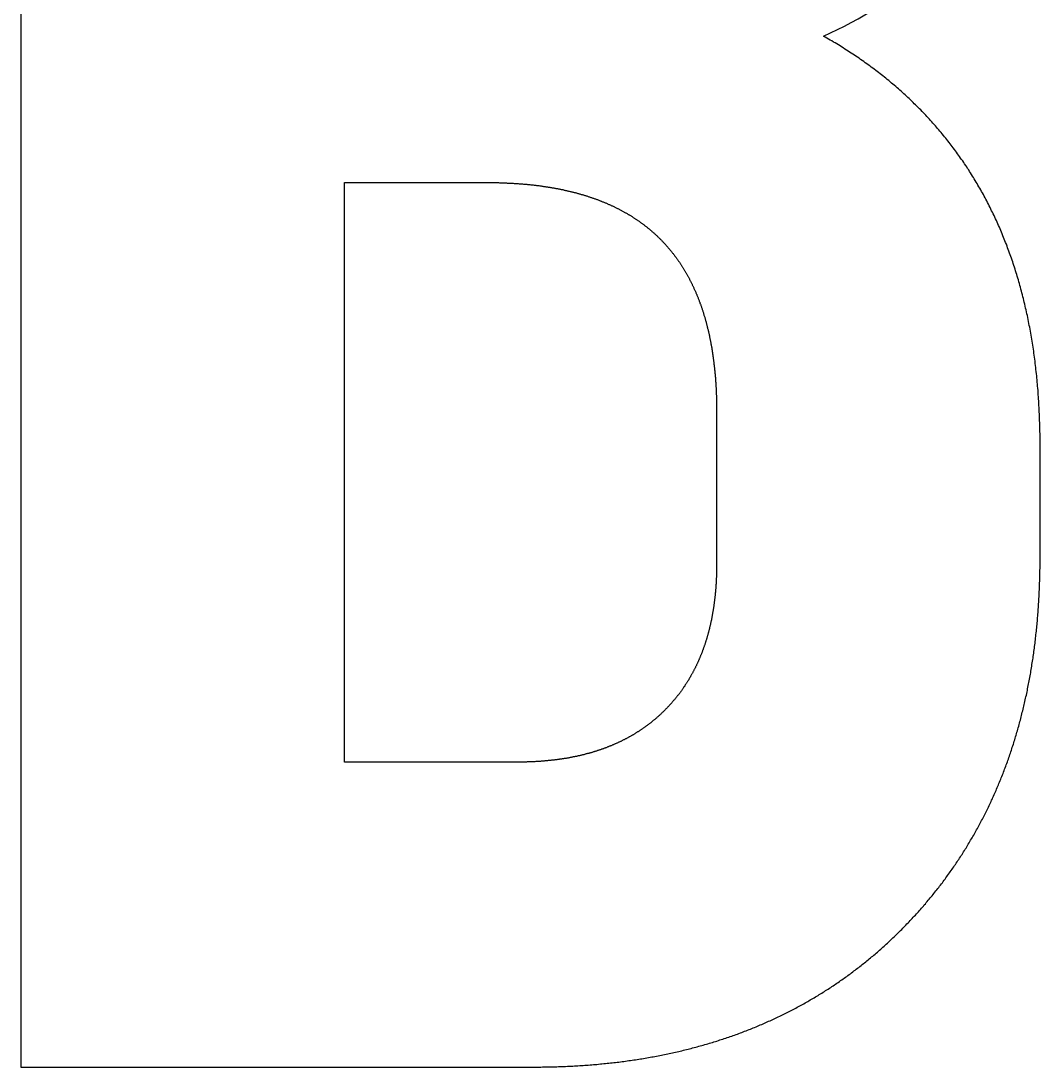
# Model space of a CAD drawing. Header units: millimetres. Extents: x -1211 to -100, y -1155 to 1320.
# Drawn here: x -829.65 to -817.72, y 1036.88 to 1049.13 of the extents above; entities that cross this region are included whole.
import ezdxf

# ---------------------------------------------------------------- set-up
doc = ezdxf.new("R2010")
doc.units = ezdxf.units.MM
doc.layers.get('0').update_dxf_attribs({"lineweight": 25, "true_color": 0xffffff})

msp = doc.modelspace()

# ---------------------------------------------------------------- linework, layer by layer
at = {"color": 5, "true_color": 0x0000ff, "flags": 128}
msp.add_lwpolyline([(-829.652, 1061.878), (-829.652, 1036.878), (-823.652, 1036.878), (-823.631, 1036.878), (-823.61, 1036.878), (-823.588, 1036.878), (-823.567, 1036.878), (-823.546, 1036.879), (-823.525, 1036.879), (-823.504, 1036.879), (-823.483, 1036.879), (-823.462, 1036.88), (-823.442, 1036.88), (-823.421, 1036.881), (-823.4, 1036.881), (-823.379, 1036.882), (-823.358, 1036.883), (-823.338, 1036.883), (-823.317, 1036.884), (-823.296, 1036.885), (-823.276, 1036.886), (-823.255, 1036.887), (-823.235, 1036.888), (-823.214, 1036.889), (-823.194, 1036.89), (-823.173, 1036.891), (-823.153, 1036.892), (-823.132, 1036.893), (-823.112, 1036.895), (-823.092, 1036.896), (-823.071, 1036.897), (-823.051, 1036.899), (-823.031, 1036.9), (-823.011, 1036.902), (-822.991, 1036.903), (-822.97, 1036.905), (-822.95, 1036.907), (-822.93, 1036.908), (-822.91, 1036.91), (-822.89, 1036.912), (-822.87, 1036.914), (-822.851, 1036.916), (-822.831, 1036.918), (-822.811, 1036.92), (-822.791, 1036.922), (-822.771, 1036.924), (-822.752, 1036.926), (-822.732, 1036.928), (-822.712, 1036.93), (-822.693, 1036.933), (-822.673, 1036.935), (-822.653, 1036.937), (-822.634, 1036.94), (-822.614, 1036.942), (-822.595, 1036.945), (-822.575, 1036.948), (-822.556, 1036.95), (-822.537, 1036.953), (-822.517, 1036.956), (-822.498, 1036.958), (-822.479, 1036.961), (-822.46, 1036.964), (-822.44, 1036.967), (-822.421, 1036.97), (-822.402, 1036.973), (-822.383, 1036.976), (-822.364, 1036.979), (-822.345, 1036.983), (-822.326, 1036.986), (-822.307, 1036.989), (-822.288, 1036.993), (-822.269, 1036.996), (-822.25, 1036.999), (-822.231, 1037.003), (-822.213, 1037.006), (-822.194, 1037.01), (-822.175, 1037.014), (-822.156, 1037.017), (-822.138, 1037.021), (-822.119, 1037.025), (-822.101, 1037.029), (-822.082, 1037.033), (-822.064, 1037.037), (-822.045, 1037.041), (-822.027, 1037.045), (-822.008, 1037.049), (-821.99, 1037.053), (-821.971, 1037.057), (-821.953, 1037.061), (-821.935, 1037.066), (-821.917, 1037.07), (-821.898, 1037.074), (-821.88, 1037.079), (-821.862, 1037.083), (-821.844, 1037.088), (-821.826, 1037.092), (-821.808, 1037.097), (-821.79, 1037.102), (-821.772, 1037.106), (-821.754, 1037.111), (-821.736, 1037.116), (-821.718, 1037.121), (-821.7, 1037.126), (-821.682, 1037.131), (-821.665, 1037.136), (-821.647, 1037.141), (-821.629, 1037.146), (-821.612, 1037.151), (-821.594, 1037.157), (-821.576, 1037.162), (-821.559, 1037.167), (-821.541, 1037.172), (-821.524, 1037.178), (-821.506, 1037.183), (-821.489, 1037.189), (-821.471, 1037.195), (-821.454, 1037.2), (-821.437, 1037.206), (-821.419, 1037.212), (-821.402, 1037.217), (-821.385, 1037.223), (-821.368, 1037.229), (-821.35, 1037.235), (-821.333, 1037.241), (-821.316, 1037.247), (-821.299, 1037.253), (-821.282, 1037.259), (-821.265, 1037.265), (-821.248, 1037.272), (-821.231, 1037.278), (-821.214, 1037.284), (-821.198, 1037.291), (-821.181, 1037.297), (-821.164, 1037.303), (-821.147, 1037.31), (-821.13, 1037.317), (-821.114, 1037.323), (-821.097, 1037.33), (-821.08, 1037.337), (-821.064, 1037.343), (-821.047, 1037.35), (-821.031, 1037.357), (-821.014, 1037.364), (-820.998, 1037.371), (-820.981, 1037.378), (-820.965, 1037.385), (-820.949, 1037.392), (-820.932, 1037.399), (-820.916, 1037.406), (-820.9, 1037.414), (-820.884, 1037.421), (-820.867, 1037.428), (-820.851, 1037.436), (-820.835, 1037.443), (-820.819, 1037.451), (-820.803, 1037.458), (-820.787, 1037.466), (-820.771, 1037.474), (-820.755, 1037.481), (-820.739, 1037.489), (-820.723, 1037.497), (-820.707, 1037.505), (-820.691, 1037.513), (-820.676, 1037.521), (-820.66, 1037.529), (-820.644, 1037.537), (-820.629, 1037.545), (-820.613, 1037.553), (-820.597, 1037.561), (-820.582, 1037.569), (-820.566, 1037.578), (-820.551, 1037.586), (-820.535, 1037.594), (-820.52, 1037.603), (-820.504, 1037.611), (-820.489, 1037.62), (-820.474, 1037.629), (-820.458, 1037.637), (-820.443, 1037.646), (-820.428, 1037.655), (-820.413, 1037.664), (-820.397, 1037.672), (-820.382, 1037.681), (-820.367, 1037.69), (-820.352, 1037.699), (-820.337, 1037.708), (-820.322, 1037.717), (-820.307, 1037.727), (-820.292, 1037.736), (-820.277, 1037.745), (-820.262, 1037.754), (-820.248, 1037.764), (-820.233, 1037.773), (-820.218, 1037.782), (-820.203, 1037.792), (-820.189, 1037.802), (-820.174, 1037.811), (-820.159, 1037.821), (-820.145, 1037.83), (-820.13, 1037.84), (-820.116, 1037.85), (-820.101, 1037.86), (-820.087, 1037.87), (-820.072, 1037.88), (-820.058, 1037.89), (-820.043, 1037.9), (-820.029, 1037.91), (-820.015, 1037.92), (-820, 1037.93), (-819.986, 1037.94), (-819.972, 1037.951), (-819.958, 1037.961), (-819.944, 1037.971), (-819.93, 1037.982), (-819.916, 1037.992), (-819.902, 1038.003), (-819.888, 1038.013), (-819.874, 1038.024), (-819.86, 1038.035), (-819.846, 1038.045), (-819.832, 1038.056), (-819.818, 1038.067), (-819.804, 1038.078), (-819.791, 1038.089), (-819.777, 1038.1), (-819.763, 1038.111), (-819.75, 1038.122), (-819.736, 1038.133), (-819.722, 1038.144), (-819.709, 1038.156), (-819.695, 1038.167), (-819.682, 1038.178), (-819.668, 1038.19), (-819.655, 1038.201), (-819.642, 1038.212), (-819.628, 1038.224), (-819.615, 1038.236), (-819.602, 1038.247), (-819.588, 1038.259), (-819.575, 1038.271), (-819.562, 1038.282), (-819.549, 1038.294), (-819.536, 1038.306), (-819.523, 1038.318), (-819.51, 1038.33), (-819.497, 1038.342), (-819.484, 1038.354), (-819.471, 1038.366), (-819.458, 1038.378), (-819.445, 1038.391), (-819.432, 1038.403), (-819.419, 1038.415), (-819.406, 1038.428), (-819.394, 1038.44), (-819.381, 1038.453), (-819.368, 1038.465), (-819.356, 1038.478), (-819.343, 1038.49), (-819.33, 1038.503), (-819.318, 1038.516), (-819.305, 1038.528), (-819.293, 1038.541), (-819.281, 1038.554), (-819.268, 1038.567), (-819.256, 1038.58), (-819.244, 1038.593), (-819.232, 1038.606), (-819.219, 1038.619), (-819.207, 1038.632), (-819.195, 1038.645), (-819.183, 1038.658), (-819.171, 1038.671), (-819.159, 1038.684), (-819.148, 1038.697), (-819.136, 1038.71), (-819.124, 1038.724), (-819.112, 1038.737), (-819.101, 1038.75), (-819.089, 1038.763), (-819.078, 1038.777), (-819.066, 1038.79), (-819.055, 1038.804), (-819.043, 1038.817), (-819.032, 1038.831), (-819.021, 1038.844), (-819.009, 1038.858), (-818.998, 1038.871), (-818.987, 1038.885), (-818.976, 1038.899), (-818.965, 1038.912), (-818.954, 1038.926), (-818.943, 1038.94), (-818.932, 1038.954), (-818.921, 1038.968), (-818.91, 1038.981), (-818.899, 1038.995), (-818.889, 1039.009), (-818.878, 1039.023), (-818.867, 1039.037), (-818.857, 1039.051), (-818.846, 1039.065), (-818.836, 1039.08), (-818.825, 1039.094), (-818.815, 1039.108), (-818.805, 1039.122), (-818.794, 1039.136), (-818.784, 1039.151), (-818.774, 1039.165), (-818.764, 1039.179), (-818.754, 1039.194), (-818.744, 1039.208), (-818.734, 1039.222), (-818.724, 1039.237), (-818.714, 1039.251), (-818.704, 1039.266), (-818.694, 1039.281), (-818.685, 1039.295), (-818.675, 1039.31), (-818.665, 1039.324), (-818.656, 1039.339), (-818.646, 1039.354), (-818.637, 1039.369), (-818.627, 1039.383), (-818.618, 1039.398), (-818.609, 1039.413), (-818.599, 1039.428), (-818.59, 1039.443), (-818.581, 1039.458), (-818.572, 1039.473), (-818.563, 1039.488), (-818.554, 1039.503), (-818.545, 1039.518), (-818.536, 1039.533), (-818.527, 1039.549), (-818.518, 1039.564), (-818.509, 1039.579), (-818.5, 1039.594), (-818.492, 1039.61), (-818.483, 1039.625), (-818.474, 1039.64), (-818.466, 1039.656), (-818.457, 1039.671), (-818.449, 1039.687), (-818.44, 1039.702), (-818.432, 1039.718), (-818.424, 1039.733), (-818.415, 1039.749), (-818.407, 1039.764), (-818.399, 1039.78), (-818.391, 1039.796), (-818.383, 1039.812), (-818.375, 1039.827), (-818.367, 1039.843), (-818.359, 1039.859), (-818.351, 1039.875), (-818.343, 1039.891), (-818.335, 1039.907), (-818.328, 1039.923), (-818.32, 1039.939), (-818.312, 1039.955), (-818.305, 1039.971), (-818.297, 1039.987), (-818.29, 1040.003), (-818.282, 1040.019), (-818.275, 1040.035), (-818.268, 1040.052), (-818.26, 1040.068), (-818.253, 1040.084), (-818.246, 1040.1), (-818.239, 1040.117), (-818.232, 1040.133), (-818.225, 1040.15), (-818.218, 1040.166), (-818.211, 1040.183), (-818.204, 1040.199), (-818.197, 1040.216), (-818.19, 1040.232), (-818.184, 1040.249), (-818.177, 1040.266), (-818.17, 1040.282), (-818.164, 1040.299), (-818.157, 1040.316), (-818.151, 1040.333), (-818.144, 1040.35), (-818.138, 1040.366), (-818.131, 1040.383), (-818.125, 1040.4), (-818.119, 1040.417), (-818.113, 1040.434), (-818.106, 1040.451), (-818.1, 1040.468), (-818.094, 1040.485), (-818.088, 1040.503), (-818.082, 1040.52), (-818.076, 1040.537), (-818.071, 1040.554), (-818.065, 1040.571), (-818.059, 1040.589), (-818.053, 1040.606), (-818.048, 1040.623), (-818.042, 1040.641), (-818.036, 1040.658), (-818.031, 1040.676), (-818.025, 1040.693), (-818.02, 1040.711), (-818.015, 1040.728), (-818.009, 1040.746), (-818.004, 1040.764), (-817.999, 1040.781), (-817.994, 1040.799), (-817.989, 1040.817), (-817.983, 1040.834), (-817.978, 1040.852), (-817.973, 1040.87), (-817.969, 1040.888), (-817.964, 1040.906), (-817.959, 1040.924), (-817.954, 1040.942), (-817.949, 1040.96), (-817.945, 1040.978), (-817.94, 1040.996), (-817.935, 1041.014), (-817.931, 1041.032), (-817.926, 1041.05), (-817.922, 1041.068), (-817.918, 1041.087), (-817.913, 1041.105), (-817.909, 1041.123), (-817.905, 1041.141), (-817.9, 1041.16), (-817.896, 1041.178), (-817.892, 1041.197), (-817.888, 1041.215), (-817.884, 1041.234), (-817.88, 1041.252), (-817.876, 1041.271), (-817.872, 1041.289), (-817.869, 1041.308), (-817.865, 1041.327), (-817.861, 1041.345), (-817.858, 1041.364), (-817.854, 1041.383), (-817.85, 1041.402), (-817.847, 1041.42), (-817.843, 1041.439), (-817.84, 1041.458), (-817.837, 1041.477), (-817.833, 1041.496), (-817.83, 1041.515), (-817.827, 1041.534), (-817.824, 1041.553), (-817.821, 1041.572), (-817.818, 1041.591), (-817.815, 1041.611), (-817.812, 1041.63), (-817.809, 1041.649), (-817.806, 1041.668), (-817.803, 1041.687), (-817.8, 1041.707), (-817.797, 1041.726), (-817.795, 1041.746), (-817.792, 1041.765), (-817.79, 1041.784), (-817.787, 1041.804), (-817.785, 1041.823), (-817.782, 1041.843), (-817.78, 1041.863), (-817.777, 1041.882), (-817.775, 1041.902), (-817.773, 1041.922), (-817.771, 1041.941), (-817.769, 1041.961), (-817.767, 1041.981), (-817.765, 1042.001), (-817.763, 1042.021), (-817.761, 1042.04), (-817.759, 1042.06), (-817.757, 1042.08), (-817.755, 1042.1), (-817.753, 1042.12), (-817.752, 1042.14), (-817.75, 1042.161), (-817.748, 1042.181), (-817.747, 1042.201), (-817.745, 1042.221), (-817.744, 1042.241), (-817.743, 1042.261), (-817.741, 1042.282), (-817.74, 1042.302), (-817.739, 1042.322), (-817.737, 1042.343), (-817.736, 1042.363), (-817.735, 1042.384), (-817.734, 1042.404), (-817.733, 1042.425), (-817.732, 1042.445), (-817.731, 1042.466), (-817.73, 1042.486), (-817.73, 1042.507), (-817.729, 1042.528), (-817.728, 1042.549), (-817.727, 1042.569), (-817.727, 1042.59), (-817.726, 1042.611), (-817.726, 1042.632), (-817.725, 1042.653), (-817.725, 1042.674), (-817.725, 1042.695), (-817.724, 1042.716), (-817.724, 1042.737), (-817.724, 1042.758), (-817.724, 1042.779), (-817.723, 1042.8), (-817.723, 1042.821), (-817.723, 1042.842), (-817.723, 1044.164), (-817.723, 1044.19), (-817.723, 1044.216), (-817.724, 1044.242), (-817.724, 1044.268), (-817.724, 1044.294), (-817.725, 1044.32), (-817.725, 1044.346), (-817.726, 1044.372), (-817.726, 1044.397), (-817.727, 1044.423), (-817.728, 1044.449), (-817.729, 1044.474), (-817.73, 1044.5), (-817.731, 1044.525), (-817.732, 1044.55), (-817.733, 1044.576), (-817.734, 1044.601), (-817.736, 1044.626), (-817.737, 1044.651), (-817.739, 1044.676), (-817.74, 1044.701), (-817.742, 1044.726), (-817.744, 1044.751), (-817.746, 1044.776), (-817.747, 1044.801), (-817.749, 1044.826), (-817.752, 1044.85), (-817.754, 1044.875), (-817.756, 1044.899), (-817.758, 1044.924), (-817.76, 1044.948), (-817.763, 1044.973), (-817.765, 1044.997), (-817.768, 1045.021), (-817.771, 1045.046), (-817.773, 1045.07), (-817.776, 1045.094), (-817.779, 1045.118), (-817.782, 1045.142), (-817.785, 1045.166), (-817.788, 1045.189), (-817.792, 1045.213), (-817.795, 1045.237), (-817.798, 1045.261), (-817.802, 1045.284), (-817.805, 1045.308), (-817.809, 1045.331), (-817.812, 1045.355), (-817.816, 1045.378), (-817.82, 1045.401), (-817.824, 1045.425), (-817.828, 1045.448), (-817.832, 1045.471), (-817.836, 1045.494), (-817.84, 1045.517), (-817.845, 1045.54), (-817.849, 1045.563), (-817.853, 1045.586), (-817.858, 1045.609), (-817.863, 1045.631), (-817.867, 1045.654), (-817.872, 1045.677), (-817.877, 1045.699), (-817.882, 1045.722), (-817.887, 1045.744), (-817.892, 1045.766), (-817.897, 1045.789), (-817.902, 1045.811), (-817.908, 1045.833), (-817.913, 1045.855), (-817.918, 1045.877), (-817.924, 1045.899), (-817.929, 1045.921), (-817.935, 1045.943), (-817.941, 1045.965), (-817.947, 1045.987), (-817.953, 1046.009), (-817.959, 1046.03), (-817.965, 1046.052), (-817.971, 1046.073), (-817.977, 1046.095), (-817.983, 1046.116), (-817.99, 1046.138), (-817.996, 1046.159), (-818.003, 1046.18), (-818.009, 1046.202), (-818.016, 1046.223), (-818.023, 1046.244), (-818.03, 1046.265), (-818.037, 1046.286), (-818.044, 1046.307), (-818.051, 1046.327), (-818.058, 1046.348), (-818.065, 1046.369), (-818.072, 1046.39), (-818.08, 1046.41), (-818.087, 1046.431), (-818.095, 1046.451), (-818.103, 1046.472), (-818.11, 1046.492), (-818.118, 1046.512), (-818.126, 1046.533), (-818.134, 1046.553), (-818.142, 1046.573), (-818.15, 1046.593), (-818.158, 1046.613), (-818.166, 1046.633), (-818.175, 1046.653), (-818.183, 1046.673), (-818.191, 1046.693), (-818.2, 1046.712), (-818.209, 1046.732), (-818.217, 1046.752), (-818.226, 1046.771), (-818.235, 1046.791), (-818.244, 1046.81), (-818.253, 1046.829), (-818.262, 1046.849), (-818.271, 1046.868), (-818.28, 1046.887), (-818.29, 1046.906), (-818.299, 1046.925), (-818.309, 1046.944), (-818.318, 1046.963), (-818.328, 1046.982), (-818.338, 1047.001), (-818.347, 1047.02), (-818.357, 1047.039), (-818.367, 1047.057), (-818.377, 1047.076), (-818.387, 1047.094), (-818.397, 1047.113), (-818.408, 1047.131), (-818.418, 1047.15), (-818.428, 1047.168), (-818.439, 1047.186), (-818.45, 1047.204), (-818.46, 1047.223), (-818.471, 1047.241), (-818.482, 1047.259), (-818.493, 1047.277), (-818.503, 1047.295), (-818.515, 1047.312), (-818.526, 1047.33), (-818.537, 1047.348), (-818.548, 1047.366), (-818.559, 1047.383), (-818.571, 1047.401), (-818.582, 1047.418), (-818.594, 1047.436), (-818.606, 1047.453), (-818.617, 1047.47), (-818.629, 1047.488), (-818.641, 1047.505), (-818.653, 1047.522), (-818.665, 1047.539), (-818.677, 1047.556), (-818.689, 1047.573), (-818.701, 1047.59), (-818.714, 1047.607), (-818.726, 1047.623), (-818.739, 1047.64), (-818.751, 1047.657), (-818.764, 1047.673), (-818.777, 1047.69), (-818.789, 1047.706), (-818.802, 1047.723), (-818.815, 1047.739), (-818.828, 1047.756), (-818.841, 1047.772), (-818.855, 1047.788), (-818.868, 1047.804), (-818.881, 1047.82), (-818.895, 1047.836), (-818.908, 1047.852), (-818.922, 1047.868), (-818.935, 1047.884), (-818.949, 1047.9), (-818.963, 1047.915), (-818.977, 1047.931), (-818.991, 1047.947), (-819.005, 1047.962), (-819.019, 1047.978), (-819.033, 1047.993), (-819.048, 1048.009), (-819.062, 1048.024), (-819.076, 1048.039), (-819.091, 1048.054), (-819.105, 1048.069), (-819.12, 1048.085), (-819.135, 1048.1), (-819.15, 1048.115), (-819.165, 1048.129), (-819.18, 1048.144), (-819.195, 1048.159), (-819.21, 1048.174), (-819.225, 1048.188), (-819.24, 1048.203), (-819.256, 1048.218), (-819.271, 1048.232), (-819.286, 1048.246), (-819.302, 1048.261), (-819.318, 1048.275), (-819.334, 1048.289), (-819.349, 1048.304), (-819.365, 1048.318), (-819.381, 1048.332), (-819.397, 1048.346), (-819.413, 1048.36), (-819.43, 1048.374), (-819.446, 1048.388), (-819.462, 1048.401), (-819.479, 1048.415), (-819.495, 1048.429), (-819.512, 1048.442), (-819.529, 1048.456), (-819.545, 1048.469), (-819.562, 1048.483), (-819.579, 1048.496), (-819.596, 1048.509), (-819.613, 1048.523), (-819.63, 1048.536), (-819.647, 1048.549), (-819.665, 1048.562), (-819.682, 1048.575), (-819.7, 1048.588), (-819.717, 1048.601), (-819.735, 1048.614), (-819.752, 1048.627), (-819.77, 1048.639), (-819.788, 1048.652), (-819.806, 1048.665), (-819.824, 1048.677), (-819.842, 1048.69), (-819.86, 1048.702), (-819.878, 1048.714), (-819.897, 1048.727), (-819.915, 1048.739), (-819.933, 1048.751), (-819.952, 1048.763), (-819.971, 1048.775), (-819.989, 1048.787), (-820.008, 1048.799), (-820.027, 1048.811), (-820.046, 1048.823), (-820.065, 1048.835), (-820.084, 1048.846), (-820.103, 1048.858), (-820.122, 1048.87), (-820.142, 1048.881), (-820.161, 1048.893), (-820.18, 1048.904), (-820.2, 1048.916), (-820.22, 1048.927), (-820.239, 1048.938), (-820.259, 1048.949, 0.156907), (-818.134, 1050.842, 0.134483)], format="xyb", dxfattribs=at)
msp.add_lwpolyline([(-825.866, 1040.449), (-825.866, 1047.235), (-824.188, 1047.235), (-824.177, 1047.235), (-824.166, 1047.235), (-824.156, 1047.235), (-824.145, 1047.235), (-824.135, 1047.235), (-824.124, 1047.235), (-824.114, 1047.235), (-824.103, 1047.234), (-824.093, 1047.234), (-824.083, 1047.234), (-824.072, 1047.234), (-824.062, 1047.234), (-824.052, 1047.233), (-824.041, 1047.233), (-824.031, 1047.233), (-824.021, 1047.232), (-824.01, 1047.232), (-824, 1047.232), (-823.99, 1047.231), (-823.98, 1047.231), (-823.97, 1047.231), (-823.959, 1047.23), (-823.949, 1047.23), (-823.939, 1047.229), (-823.929, 1047.229), (-823.919, 1047.228), (-823.909, 1047.228), (-823.899, 1047.227), (-823.889, 1047.227), (-823.879, 1047.226), (-823.869, 1047.225), (-823.859, 1047.225), (-823.849, 1047.224), (-823.839, 1047.223), (-823.83, 1047.223), (-823.82, 1047.222), (-823.81, 1047.221), (-823.8, 1047.22), (-823.79, 1047.22), (-823.78, 1047.219), (-823.771, 1047.218), (-823.761, 1047.217), (-823.751, 1047.216), (-823.742, 1047.216), (-823.732, 1047.215), (-823.722, 1047.214), (-823.713, 1047.213), (-823.703, 1047.212), (-823.694, 1047.211), (-823.684, 1047.21), (-823.674, 1047.209), (-823.665, 1047.208), (-823.655, 1047.207), (-823.646, 1047.206), (-823.637, 1047.205), (-823.627, 1047.203), (-823.618, 1047.202), (-823.608, 1047.201), (-823.599, 1047.2), (-823.59, 1047.199), (-823.58, 1047.198), (-823.571, 1047.196), (-823.562, 1047.195), (-823.553, 1047.194), (-823.543, 1047.192), (-823.534, 1047.191), (-823.525, 1047.19), (-823.516, 1047.188), (-823.507, 1047.187), (-823.497, 1047.186), (-823.488, 1047.184), (-823.479, 1047.183), (-823.47, 1047.181), (-823.461, 1047.18), (-823.452, 1047.178), (-823.443, 1047.177), (-823.434, 1047.175), (-823.425, 1047.174), (-823.416, 1047.172), (-823.407, 1047.171), (-823.398, 1047.169), (-823.39, 1047.167), (-823.381, 1047.166), (-823.372, 1047.164), (-823.363, 1047.162), (-823.354, 1047.16), (-823.346, 1047.159), (-823.337, 1047.157), (-823.328, 1047.155), (-823.319, 1047.153), (-823.311, 1047.152), (-823.302, 1047.15), (-823.293, 1047.148), (-823.285, 1047.146), (-823.276, 1047.144), (-823.268, 1047.142), (-823.259, 1047.14), (-823.251, 1047.138), (-823.242, 1047.136), (-823.234, 1047.134), (-823.225, 1047.132), (-823.217, 1047.13), (-823.208, 1047.128), (-823.2, 1047.126), (-823.191, 1047.124), (-823.183, 1047.122), (-823.175, 1047.12), (-823.166, 1047.117), (-823.158, 1047.115), (-823.15, 1047.113), (-823.142, 1047.111), (-823.133, 1047.109), (-823.125, 1047.106), (-823.117, 1047.104), (-823.109, 1047.102), (-823.101, 1047.099), (-823.093, 1047.097), (-823.084, 1047.095), (-823.076, 1047.092), (-823.068, 1047.09), (-823.06, 1047.087), (-823.052, 1047.085), (-823.044, 1047.083), (-823.036, 1047.08), (-823.028, 1047.078), (-823.02, 1047.075), (-823.012, 1047.072), (-823.005, 1047.07), (-822.997, 1047.067), (-822.989, 1047.065), (-822.981, 1047.062), (-822.973, 1047.059), (-822.965, 1047.057), (-822.958, 1047.054), (-822.95, 1047.051), (-822.942, 1047.049), (-822.934, 1047.046), (-822.927, 1047.043), (-822.919, 1047.04), (-822.911, 1047.037), (-822.904, 1047.035), (-822.896, 1047.032), (-822.889, 1047.029), (-822.881, 1047.026), (-822.874, 1047.023), (-822.866, 1047.02), (-822.859, 1047.017), (-822.851, 1047.014), (-822.844, 1047.011), (-822.836, 1047.008), (-822.829, 1047.005), (-822.821, 1047.002), (-822.814, 1046.999), (-822.807, 1046.996), (-822.799, 1046.993), (-822.792, 1046.99), (-822.785, 1046.987), (-822.778, 1046.983), (-822.77, 1046.98), (-822.763, 1046.977), (-822.756, 1046.974), (-822.749, 1046.97), (-822.742, 1046.967), (-822.735, 1046.964), (-822.727, 1046.961), (-822.72, 1046.957), (-822.713, 1046.954), (-822.706, 1046.95), (-822.699, 1046.947), (-822.692, 1046.944), (-822.685, 1046.94), (-822.678, 1046.937), (-822.671, 1046.933), (-822.664, 1046.93), (-822.658, 1046.926), (-822.651, 1046.923), (-822.644, 1046.919), (-822.637, 1046.916), (-822.63, 1046.912), (-822.623, 1046.908), (-822.617, 1046.905), (-822.61, 1046.901), (-822.603, 1046.897), (-822.596, 1046.894), (-822.59, 1046.89), (-822.583, 1046.886), (-822.576, 1046.882), (-822.57, 1046.879), (-822.563, 1046.875), (-822.557, 1046.871), (-822.55, 1046.867), (-822.544, 1046.863), (-822.537, 1046.86), (-822.531, 1046.856), (-822.524, 1046.852), (-822.518, 1046.848), (-822.511, 1046.844), (-822.505, 1046.84), (-822.498, 1046.836), (-822.492, 1046.832), (-822.486, 1046.828), (-822.479, 1046.824), (-822.473, 1046.82), (-822.467, 1046.815), (-822.461, 1046.811), (-822.454, 1046.807), (-822.448, 1046.803), (-822.442, 1046.799), (-822.436, 1046.795), (-822.43, 1046.79), (-822.424, 1046.786), (-822.417, 1046.782), (-822.411, 1046.778), (-822.405, 1046.773), (-822.399, 1046.769), (-822.393, 1046.765), (-822.387, 1046.76), (-822.381, 1046.756), (-822.375, 1046.752), (-822.369, 1046.747), (-822.363, 1046.743), (-822.358, 1046.738), (-822.352, 1046.734), (-822.346, 1046.729), (-822.34, 1046.725), (-822.334, 1046.72), (-822.328, 1046.716), (-822.323, 1046.711), (-822.317, 1046.706), (-822.311, 1046.702), (-822.305, 1046.697), (-822.3, 1046.692), (-822.294, 1046.688), (-822.288, 1046.683), (-822.283, 1046.678), (-822.277, 1046.674), (-822.272, 1046.669), (-822.266, 1046.664), (-822.261, 1046.659), (-822.255, 1046.654), (-822.25, 1046.649), (-822.244, 1046.645), (-822.239, 1046.64), (-822.233, 1046.635), (-822.228, 1046.63), (-822.222, 1046.625), (-822.217, 1046.62), (-822.212, 1046.615), (-822.206, 1046.61), (-822.201, 1046.605), (-822.196, 1046.6), (-822.191, 1046.595), (-822.185, 1046.59), (-822.18, 1046.585), (-822.175, 1046.579), (-822.17, 1046.574), (-822.165, 1046.569), (-822.159, 1046.564), (-822.154, 1046.559), (-822.149, 1046.554), (-822.144, 1046.548), (-822.139, 1046.543), (-822.134, 1046.538), (-822.129, 1046.532), (-822.124, 1046.527), (-822.119, 1046.522), (-822.114, 1046.516), (-822.109, 1046.511), (-822.104, 1046.505), (-822.099, 1046.5), (-822.095, 1046.495), (-822.09, 1046.489), (-822.085, 1046.484), (-822.08, 1046.478), (-822.075, 1046.472), (-822.071, 1046.467), (-822.066, 1046.461), (-822.061, 1046.456), (-822.056, 1046.45), (-822.052, 1046.444), (-822.047, 1046.439), (-822.042, 1046.433), (-822.038, 1046.427), (-822.033, 1046.421), (-822.029, 1046.416), (-822.024, 1046.41), (-822.019, 1046.404), (-822.015, 1046.398), (-822.01, 1046.392), (-822.006, 1046.387), (-822.001, 1046.381), (-821.997, 1046.375), (-821.993, 1046.369), (-821.988, 1046.363), (-821.984, 1046.357), (-821.979, 1046.351), (-821.975, 1046.345), (-821.971, 1046.339), (-821.966, 1046.333), (-821.962, 1046.327), (-821.958, 1046.321), (-821.954, 1046.314), (-821.949, 1046.308), (-821.945, 1046.302), (-821.941, 1046.296), (-821.937, 1046.29), (-821.933, 1046.283), (-821.929, 1046.277), (-821.924, 1046.271), (-821.92, 1046.265), (-821.916, 1046.258), (-821.912, 1046.252), (-821.908, 1046.246), (-821.904, 1046.239), (-821.9, 1046.233), (-821.896, 1046.226), (-821.892, 1046.22), (-821.888, 1046.213), (-821.885, 1046.207), (-821.881, 1046.2), (-821.877, 1046.194), (-821.873, 1046.187), (-821.869, 1046.181), (-821.865, 1046.174), (-821.862, 1046.168), (-821.858, 1046.161), (-821.854, 1046.154), (-821.85, 1046.148), (-821.847, 1046.141), (-821.843, 1046.134), (-821.839, 1046.127), (-821.836, 1046.121), (-821.832, 1046.114), (-821.828, 1046.107), (-821.825, 1046.1), (-821.821, 1046.093), (-821.818, 1046.086), (-821.814, 1046.08), (-821.811, 1046.073), (-821.807, 1046.066), (-821.804, 1046.059), (-821.8, 1046.052), (-821.797, 1046.045), (-821.794, 1046.038), (-821.79, 1046.031), (-821.787, 1046.024), (-821.783, 1046.017), (-821.78, 1046.009), (-821.777, 1046.002), (-821.774, 1045.995), (-821.77, 1045.988), (-821.767, 1045.981), (-821.764, 1045.974), (-821.761, 1045.966), (-821.758, 1045.959), (-821.754, 1045.952), (-821.751, 1045.945), (-821.748, 1045.937), (-821.745, 1045.93), (-821.742, 1045.923), (-821.739, 1045.915), (-821.736, 1045.908), (-821.733, 1045.9), (-821.73, 1045.893), (-821.727, 1045.885), (-821.724, 1045.878), (-821.721, 1045.87), (-821.718, 1045.863), (-821.715, 1045.855), (-821.712, 1045.848), (-821.709, 1045.84), (-821.707, 1045.833), (-821.704, 1045.825), (-821.701, 1045.817), (-821.698, 1045.81), (-821.695, 1045.802), (-821.693, 1045.794), (-821.69, 1045.786), (-821.687, 1045.779), (-821.685, 1045.771), (-821.682, 1045.763), (-821.679, 1045.755), (-821.677, 1045.747), (-821.674, 1045.74), (-821.672, 1045.732), (-821.669, 1045.724), (-821.667, 1045.716), (-821.664, 1045.708), (-821.662, 1045.7), (-821.659, 1045.692), (-821.657, 1045.684), (-821.654, 1045.676), (-821.652, 1045.668), (-821.649, 1045.66), (-821.647, 1045.652), (-821.645, 1045.643), (-821.642, 1045.635), (-821.64, 1045.627), (-821.638, 1045.619), (-821.635, 1045.611), (-821.633, 1045.602), (-821.631, 1045.594), (-821.629, 1045.586), (-821.627, 1045.578), (-821.624, 1045.569), (-821.622, 1045.561), (-821.62, 1045.553), (-821.618, 1045.544), (-821.616, 1045.536), (-821.614, 1045.527), (-821.612, 1045.519), (-821.61, 1045.51), (-821.608, 1045.502), (-821.606, 1045.493), (-821.604, 1045.485), (-821.602, 1045.476), (-821.6, 1045.468), (-821.598, 1045.459), (-821.596, 1045.451), (-821.594, 1045.442), (-821.592, 1045.433), (-821.591, 1045.425), (-821.589, 1045.416), (-821.587, 1045.407), (-821.585, 1045.398), (-821.584, 1045.39), (-821.582, 1045.381), (-821.58, 1045.372), (-821.578, 1045.363), (-821.577, 1045.354), (-821.575, 1045.346), (-821.574, 1045.337), (-821.572, 1045.328), (-821.57, 1045.319), (-821.569, 1045.31), (-821.567, 1045.301), (-821.566, 1045.292), (-821.564, 1045.283), (-821.563, 1045.274), (-821.561, 1045.265), (-821.56, 1045.256), (-821.558, 1045.247), (-821.557, 1045.237), (-821.556, 1045.228), (-821.554, 1045.219), (-821.553, 1045.21), (-821.552, 1045.201), (-821.55, 1045.192), (-821.549, 1045.182), (-821.548, 1045.173), (-821.547, 1045.164), (-821.545, 1045.154), (-821.544, 1045.145), (-821.543, 1045.136), (-821.542, 1045.126), (-821.541, 1045.117), (-821.54, 1045.107), (-821.538, 1045.098), (-821.537, 1045.089), (-821.536, 1045.079), (-821.535, 1045.07), (-821.534, 1045.06), (-821.533, 1045.05), (-821.532, 1045.041), (-821.531, 1045.031), (-821.53, 1045.022), (-821.529, 1045.012), (-821.529, 1045.002), (-821.528, 1044.993), (-821.527, 1044.983), (-821.526, 1044.973), (-821.525, 1044.964), (-821.524, 1044.954), (-821.524, 1044.944), (-821.523, 1044.934), (-821.522, 1044.924), (-821.521, 1044.915), (-821.521, 1044.905), (-821.52, 1044.895), (-821.519, 1044.885), (-821.519, 1044.875), (-821.518, 1044.865), (-821.517, 1044.855), (-821.517, 1044.845), (-821.516, 1044.835), (-821.516, 1044.825), (-821.515, 1044.815), (-821.515, 1044.805), (-821.514, 1044.795), (-821.514, 1044.785), (-821.513, 1044.774), (-821.513, 1044.764), (-821.513, 1044.754), (-821.512, 1044.744), (-821.512, 1044.734), (-821.512, 1044.723), (-821.511, 1044.713), (-821.511, 1044.703), (-821.511, 1044.693), (-821.51, 1044.682), (-821.51, 1044.672), (-821.51, 1044.661), (-821.51, 1044.651), (-821.51, 1044.641), (-821.51, 1044.63), (-821.509, 1044.62), (-821.509, 1044.609), (-821.509, 1044.599), (-821.509, 1044.588), (-821.509, 1044.578), (-821.509, 1044.567), (-821.509, 1044.556), (-821.509, 1042.771), (-821.509, 1042.762), (-821.509, 1042.753), (-821.509, 1042.745), (-821.509, 1042.736), (-821.509, 1042.728), (-821.509, 1042.719), (-821.509, 1042.711), (-821.51, 1042.702), (-821.51, 1042.694), (-821.51, 1042.685), (-821.51, 1042.677), (-821.51, 1042.668), (-821.511, 1042.66), (-821.511, 1042.651), (-821.511, 1042.643), (-821.511, 1042.634), (-821.512, 1042.626), (-821.512, 1042.618), (-821.512, 1042.609), (-821.513, 1042.601), (-821.513, 1042.592), (-821.513, 1042.584), (-821.514, 1042.576), (-821.514, 1042.568), (-821.515, 1042.559), (-821.515, 1042.551), (-821.516, 1042.543), (-821.516, 1042.535), (-821.517, 1042.526), (-821.517, 1042.518), (-821.518, 1042.51), (-821.518, 1042.502), (-821.519, 1042.494), (-821.52, 1042.485), (-821.52, 1042.477), (-821.521, 1042.469), (-821.522, 1042.461), (-821.522, 1042.453), (-821.523, 1042.445), (-821.524, 1042.437), (-821.525, 1042.429), (-821.525, 1042.421), (-821.526, 1042.413), (-821.527, 1042.405), (-821.528, 1042.397), (-821.529, 1042.389), (-821.529, 1042.381), (-821.53, 1042.373), (-821.531, 1042.365), (-821.532, 1042.357), (-821.533, 1042.349), (-821.534, 1042.342), (-821.535, 1042.334), (-821.536, 1042.326), (-821.537, 1042.318), (-821.538, 1042.31), (-821.539, 1042.303), (-821.54, 1042.295), (-821.541, 1042.287), (-821.542, 1042.279), (-821.543, 1042.272), (-821.545, 1042.264), (-821.546, 1042.256), (-821.547, 1042.248), (-821.548, 1042.241), (-821.549, 1042.233), (-821.551, 1042.225), (-821.552, 1042.218), (-821.553, 1042.21), (-821.554, 1042.203), (-821.556, 1042.195), (-821.557, 1042.188), (-821.558, 1042.18), (-821.56, 1042.172), (-821.561, 1042.165), (-821.563, 1042.157), (-821.564, 1042.15), (-821.565, 1042.143), (-821.567, 1042.135), (-821.568, 1042.128), (-821.57, 1042.12), (-821.571, 1042.113), (-821.573, 1042.105), (-821.574, 1042.098), (-821.576, 1042.091), (-821.578, 1042.083), (-821.579, 1042.076), (-821.581, 1042.069), (-821.582, 1042.061), (-821.584, 1042.054), (-821.586, 1042.047), (-821.587, 1042.04), (-821.589, 1042.032), (-821.591, 1042.025), (-821.593, 1042.018), (-821.594, 1042.011), (-821.596, 1042.004), (-821.598, 1041.996), (-821.6, 1041.989), (-821.602, 1041.982), (-821.604, 1041.975), (-821.605, 1041.968), (-821.607, 1041.961), (-821.609, 1041.954), (-821.611, 1041.947), (-821.613, 1041.94), (-821.615, 1041.933), (-821.617, 1041.926), (-821.619, 1041.919), (-821.621, 1041.912), (-821.623, 1041.905), (-821.625, 1041.898), (-821.627, 1041.891), (-821.629, 1041.884), (-821.632, 1041.877), (-821.634, 1041.87), (-821.636, 1041.863), (-821.638, 1041.856), (-821.64, 1041.849), (-821.642, 1041.843), (-821.645, 1041.836), (-821.647, 1041.829), (-821.649, 1041.822), (-821.651, 1041.816), (-821.654, 1041.809), (-821.656, 1041.802), (-821.658, 1041.795), (-821.661, 1041.789), (-821.663, 1041.782), (-821.666, 1041.775), (-821.668, 1041.769), (-821.67, 1041.762), (-821.673, 1041.755), (-821.675, 1041.749), (-821.678, 1041.742), (-821.68, 1041.736), (-821.683, 1041.729), (-821.685, 1041.722), (-821.688, 1041.716), (-821.691, 1041.709), (-821.693, 1041.703), (-821.696, 1041.696), (-821.698, 1041.69), (-821.701, 1041.683), (-821.704, 1041.677), (-821.706, 1041.671), (-821.709, 1041.664), (-821.712, 1041.658), (-821.715, 1041.651), (-821.717, 1041.645), (-821.72, 1041.639), (-821.723, 1041.632), (-821.726, 1041.626), (-821.729, 1041.62), (-821.732, 1041.613), (-821.734, 1041.607), (-821.737, 1041.601), (-821.74, 1041.595), (-821.743, 1041.588), (-821.746, 1041.582), (-821.749, 1041.576), (-821.752, 1041.57), (-821.755, 1041.564), (-821.758, 1041.557), (-821.761, 1041.551), (-821.764, 1041.545), (-821.767, 1041.539), (-821.77, 1041.533), (-821.774, 1041.527), (-821.777, 1041.521), (-821.78, 1041.515), (-821.783, 1041.509), (-821.786, 1041.503), (-821.789, 1041.497), (-821.793, 1041.491), (-821.796, 1041.485), (-821.799, 1041.479), (-821.803, 1041.473), (-821.806, 1041.467), (-821.809, 1041.461), (-821.813, 1041.455), (-821.816, 1041.449), (-821.819, 1041.443), (-821.823, 1041.438), (-821.826, 1041.432), (-821.83, 1041.426), (-821.833, 1041.42), (-821.836, 1041.414), (-821.84, 1041.409), (-821.843, 1041.403), (-821.847, 1041.397), (-821.851, 1041.391), (-821.854, 1041.386), (-821.858, 1041.38), (-821.861, 1041.374), (-821.865, 1041.369), (-821.869, 1041.363), (-821.872, 1041.357), (-821.876, 1041.352), (-821.88, 1041.346), (-821.883, 1041.34), (-821.887, 1041.335), (-821.891, 1041.329), (-821.895, 1041.324), (-821.898, 1041.318), (-821.902, 1041.313), (-821.906, 1041.307), (-821.91, 1041.302), (-821.914, 1041.296), (-821.918, 1041.291), (-821.921, 1041.285), (-821.925, 1041.28), (-821.929, 1041.275), (-821.933, 1041.269), (-821.937, 1041.264), (-821.941, 1041.258), (-821.945, 1041.253), (-821.949, 1041.248), (-821.953, 1041.242), (-821.957, 1041.237), (-821.961, 1041.232), (-821.966, 1041.227), (-821.97, 1041.221), (-821.974, 1041.216), (-821.978, 1041.211), (-821.982, 1041.206), (-821.986, 1041.2), (-821.991, 1041.195), (-821.995, 1041.19), (-821.999, 1041.185), (-822.003, 1041.18), (-822.008, 1041.175), (-822.012, 1041.17), (-822.016, 1041.165), (-822.021, 1041.159), (-822.025, 1041.154), (-822.029, 1041.149), (-822.034, 1041.144), (-822.038, 1041.139), (-822.043, 1041.134), (-822.047, 1041.129), (-822.052, 1041.124), (-822.056, 1041.119), (-822.061, 1041.114), (-822.065, 1041.11), (-822.07, 1041.105), (-822.074, 1041.1), (-822.079, 1041.095), (-822.083, 1041.09), (-822.088, 1041.085), (-822.093, 1041.08), (-822.097, 1041.076), (-822.102, 1041.071), (-822.107, 1041.066), (-822.111, 1041.061), (-822.116, 1041.056), (-822.121, 1041.052), (-822.126, 1041.047), (-822.13, 1041.042), (-822.135, 1041.038), (-822.14, 1041.033), (-822.145, 1041.028), (-822.15, 1041.024), (-822.155, 1041.019), (-822.159, 1041.015), (-822.164, 1041.01), (-822.169, 1041.005), (-822.174, 1041.001), (-822.179, 1040.996), (-822.184, 1040.992), (-822.189, 1040.987), (-822.194, 1040.983), (-822.199, 1040.979), (-822.204, 1040.974), (-822.209, 1040.97), (-822.214, 1040.965), (-822.219, 1040.961), (-822.224, 1040.957), (-822.229, 1040.952), (-822.234, 1040.948), (-822.24, 1040.944), (-822.245, 1040.939), (-822.25, 1040.935), (-822.255, 1040.931), (-822.26, 1040.927), (-822.265, 1040.923), (-822.271, 1040.918), (-822.276, 1040.914), (-822.281, 1040.91), (-822.286, 1040.906), (-822.292, 1040.902), (-822.297, 1040.898), (-822.302, 1040.894), (-822.307, 1040.89), (-822.313, 1040.886), (-822.318, 1040.882), (-822.323, 1040.878), (-822.329, 1040.874), (-822.334, 1040.87), (-822.34, 1040.866), (-822.345, 1040.862), (-822.35, 1040.858), (-822.356, 1040.854), (-822.361, 1040.85), (-822.367, 1040.846), (-822.372, 1040.842), (-822.378, 1040.839), (-822.383, 1040.835), (-822.389, 1040.831), (-822.395, 1040.827), (-822.4, 1040.824), (-822.406, 1040.82), (-822.411, 1040.816), (-822.417, 1040.813), (-822.423, 1040.809), (-822.428, 1040.805), (-822.434, 1040.802), (-822.44, 1040.798), (-822.445, 1040.794), (-822.451, 1040.791), (-822.457, 1040.787), (-822.462, 1040.784), (-822.468, 1040.78), (-822.474, 1040.777), (-822.48, 1040.773), (-822.486, 1040.77), (-822.491, 1040.766), (-822.497, 1040.763), (-822.503, 1040.76), (-822.509, 1040.756), (-822.515, 1040.753), (-822.521, 1040.749), (-822.527, 1040.746), (-822.533, 1040.743), (-822.538, 1040.74), (-822.544, 1040.736), (-822.55, 1040.733), (-822.556, 1040.73), (-822.562, 1040.727), (-822.568, 1040.723), (-822.574, 1040.72), (-822.581, 1040.717), (-822.587, 1040.714), (-822.593, 1040.711), (-822.599, 1040.708), (-822.605, 1040.705), (-822.611, 1040.702), (-822.617, 1040.698), (-822.623, 1040.695), (-822.629, 1040.692), (-822.636, 1040.689), (-822.642, 1040.686), (-822.648, 1040.684), (-822.654, 1040.681), (-822.661, 1040.678), (-822.667, 1040.675), (-822.673, 1040.672), (-822.679, 1040.669), (-822.686, 1040.666), (-822.692, 1040.663), (-822.698, 1040.661), (-822.705, 1040.658), (-822.711, 1040.655), (-822.717, 1040.652), (-822.724, 1040.65), (-822.73, 1040.647), (-822.737, 1040.644), (-822.743, 1040.641), (-822.75, 1040.639), (-822.756, 1040.636), (-822.763, 1040.634), (-822.769, 1040.631), (-822.776, 1040.628), (-822.782, 1040.626), (-822.789, 1040.623), (-822.795, 1040.621), (-822.802, 1040.618), (-822.808, 1040.616), (-822.815, 1040.613), (-822.822, 1040.611), (-822.828, 1040.608), (-822.835, 1040.606), (-822.842, 1040.603), (-822.848, 1040.601), (-822.855, 1040.599), (-822.862, 1040.596), (-822.868, 1040.594), (-822.875, 1040.592), (-822.882, 1040.589), (-822.889, 1040.587), (-822.896, 1040.585), (-822.902, 1040.583), (-822.909, 1040.581), (-822.916, 1040.578), (-822.923, 1040.576), (-822.93, 1040.574), (-822.937, 1040.572), (-822.944, 1040.57), (-822.95, 1040.568), (-822.957, 1040.566), (-822.964, 1040.563), (-822.971, 1040.561), (-822.978, 1040.559), (-822.985, 1040.557), (-822.992, 1040.555), (-822.999, 1040.553), (-823.006, 1040.551), (-823.013, 1040.55), (-823.02, 1040.548), (-823.028, 1040.546), (-823.035, 1040.544), (-823.042, 1040.542), (-823.049, 1040.54), (-823.056, 1040.538), (-823.063, 1040.536), (-823.07, 1040.535), (-823.078, 1040.533), (-823.085, 1040.531), (-823.092, 1040.529), (-823.099, 1040.528), (-823.107, 1040.526), (-823.114, 1040.524), (-823.121, 1040.523), (-823.128, 1040.521), (-823.136, 1040.519), (-823.143, 1040.518), (-823.15, 1040.516), (-823.158, 1040.515), (-823.165, 1040.513), (-823.172, 1040.512), (-823.18, 1040.51), (-823.187, 1040.509), (-823.195, 1040.507), (-823.202, 1040.506), (-823.21, 1040.504), (-823.217, 1040.503), (-823.225, 1040.501), (-823.232, 1040.5), (-823.24, 1040.499), (-823.247, 1040.497), (-823.255, 1040.496), (-823.262, 1040.495), (-823.27, 1040.493), (-823.278, 1040.492), (-823.285, 1040.491), (-823.293, 1040.49), (-823.3, 1040.488), (-823.308, 1040.487), (-823.316, 1040.486), (-823.323, 1040.485), (-823.331, 1040.484), (-823.339, 1040.483), (-823.347, 1040.482), (-823.354, 1040.48), (-823.362, 1040.479), (-823.37, 1040.478), (-823.378, 1040.477), (-823.386, 1040.476), (-823.393, 1040.475), (-823.401, 1040.474), (-823.409, 1040.473), (-823.417, 1040.472), (-823.425, 1040.472), (-823.433, 1040.471), (-823.441, 1040.47), (-823.449, 1040.469), (-823.457, 1040.468), (-823.465, 1040.467), (-823.473, 1040.466), (-823.481, 1040.466), (-823.489, 1040.465), (-823.497, 1040.464), (-823.505, 1040.463), (-823.513, 1040.463), (-823.521, 1040.462), (-823.529, 1040.461), (-823.537, 1040.461), (-823.545, 1040.46), (-823.553, 1040.459), (-823.561, 1040.459), (-823.57, 1040.458), (-823.578, 1040.458), (-823.586, 1040.457), (-823.594, 1040.457), (-823.602, 1040.456), (-823.611, 1040.456), (-823.619, 1040.455), (-823.627, 1040.455), (-823.636, 1040.454), (-823.644, 1040.454), (-823.652, 1040.453), (-823.661, 1040.453), (-823.669, 1040.453), (-823.677, 1040.452), (-823.686, 1040.452), (-823.694, 1040.452), (-823.702, 1040.451), (-823.711, 1040.451), (-823.719, 1040.451), (-823.728, 1040.451), (-823.736, 1040.45), (-823.745, 1040.45), (-823.753, 1040.45), (-823.762, 1040.45), (-823.77, 1040.45), (-823.779, 1040.45), (-823.787, 1040.45), (-823.796, 1040.449), (-823.805, 1040.449), (-823.813, 1040.449), (-823.822, 1040.449), (-823.83, 1040.449)], close=True, dxfattribs=at)

doc.saveas('drawing.dxf')
